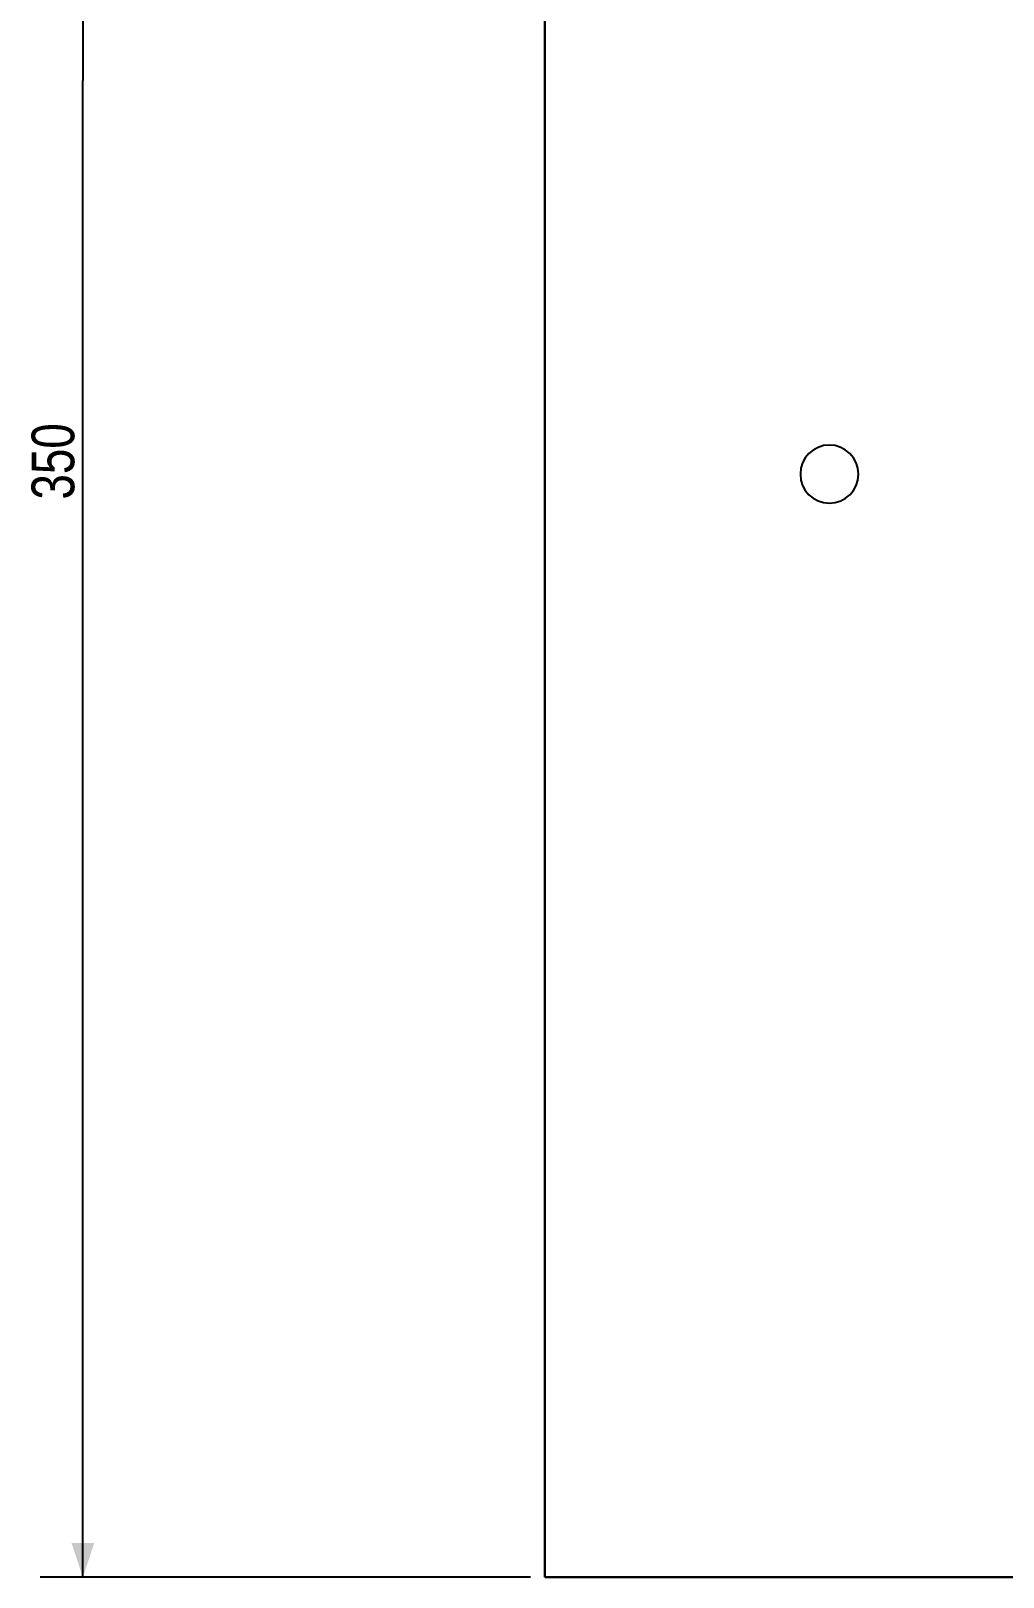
# Model space of a CAD drawing. Header units: millimetres. Extents: x -235 to 540, y -175 to 360.
# Drawn here: x -235.1 to -121.4, y -175 to 5.8 of the extents above; entities that cross this region are included whole.
import ezdxf

# ---------------------------------------------------------------- set-up
doc = ezdxf.new("R2010")
doc.units = ezdxf.units.MM
doc.layers.get('0').update_dxf_attribs({"color": 1, "linetype": 'CONTINUOUS'})
doc.layers.add('BEM', color=1, linetype='CONTINUOUS')

# ---------------------------------------------------------------- blocks, each defined once
blk = doc.blocks.new('round_6_8_0_1_0_')
at = {"color": 2, "linetype": 'CONTINUOUS'}
for start, end in [(90, -90), (-90, 90)]:
    blk.add_arc((0, 0), 3.4, start, end, dxfattribs=at)

msp = doc.modelspace()

# ---------------------------------------------------------------- linework, layer by layer
at = {"color": 2, "linetype": 'CONTINUOUS'}
for p, q in [((-175, -175), (-175, 175)), ((-175, 175), (-175, -175)), ((-175, -175, -20), (-175, 175, -20)), ((175, -175), (-175, -175)), ((-175, -175), (175, -175)), ((175, -175, -20), (-175, -175, -20)), ((-175, -175), (-175, -175, -20))]:
    msp.add_line(p, q, dxfattribs=at)
at = {"layer": 'BEM', "color": 1, "linetype": 'CONTINUOUS'}
for p, q in [((-229.04, 175), (-229.04, 0)), ((-229.04, -175), (-229.04, 0)), ((-176.67, -175), (-234.04, -175))]:
    msp.add_line(p, q, dxfattribs=at)
msp.add_solid([(-229.04, -175), (-230.38, -171), (-227.7, -171)], dxfattribs=at)

# ---------------------------------------------------------------- block references
msp.add_blockref('round_6_8_0_1_0_', (-141.71, -46.04))

# ---------------------------------------------------------------- texts
at = {"layer": 'BEM', "color": 1, "linetype": 'CONTINUOUS', "width": 0.8}
msp.add_text('350', height=5, rotation=90, dxfattribs=at).set_placement((-230.04, -49.01))

doc.saveas('drawing.dxf')
